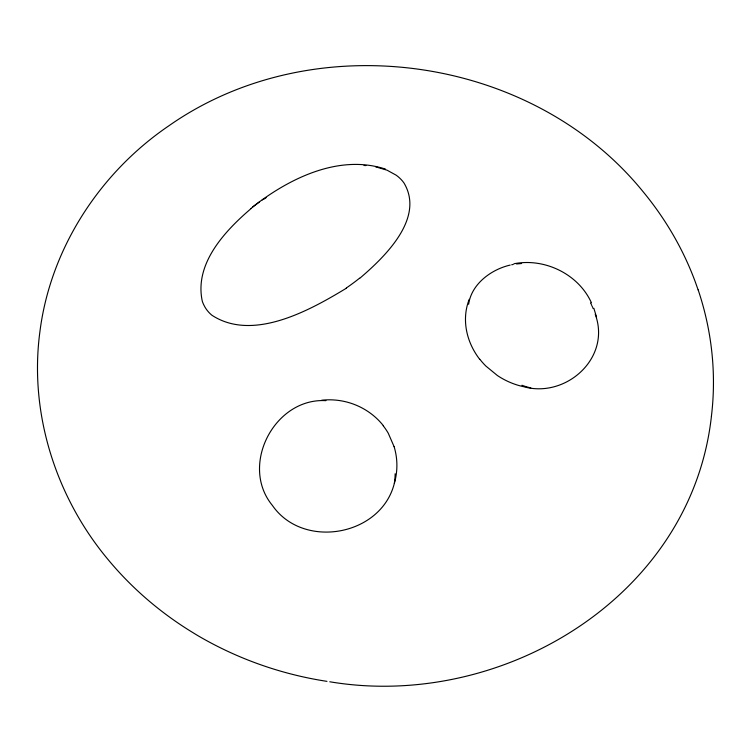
<?xml version="1.0" encoding="UTF-8"?>
<svg xmlns="http://www.w3.org/2000/svg" width="751" height="751" viewBox="0 0 751 751"><rect width="100%" height="100%" fill="white"/><g stroke="black" fill="none" stroke-linecap="round" stroke-linejoin="round"><path stroke-width="1.13" d="M468.633 304.268C471.431 284.028 491.22 269.421 510.192 265.075M711.432 416.42L711.066 419.368C689.23 598.594 500.429 710.427 329.783 681.777M394.106 446.648A67.881 65.891 4.5 0 1 396.34 473.731L396.265 474.369A68.923 66.905 4.5 0 1 394.35 483.325C381.189 536.073 303.16 549.939 272.416 505.451C239.287 465.395 274.594 397.579 325.962 400.659M251.012 208.628C224.774 231.092 194.143 263.723 202.291 301.198A39.916 35.447 -9.2 0 0 203.512 304.315L204.835 306.887A35.729 31.739 -9.4 0 0 211.773 315.148C253.031 342.306 310.567 309.919 346.342 288.234M359.729 278.33C384.409 257.274 425.179 218.353 403.935 182.897A35.729 29.655 7.2 0 0 396.209 175.208L387.075 170.195L375.547 166.806M252.552 207.023C288.872 178.616 338.739 153.748 385.488 169.106M511.694 264.756L513.215 264.465M516.538 263.958L521.598 263.517M513.909 263.77C544.625 257.687 578.552 274.115 591.469 302.878M364 165.473L365.944 165.558M523.625 386.709C565.916 398.584 611.408 357.992 595.224 314.256M326.976 681.354L326.582 681.298A334.815 305.873 13.3 0 1 196.743 634.98L189.637 630.615A330.14 301.602 13.3 0 1 108.069 559.551C55.743 497.002 28.951 412.862 39.916 331.632C50.42 248.506 99.892 172.692 168.806 125.839C313.43 24.37 531.37 54.354 642.894 191.458A330.14 301.602 13.3 0 1 695.492 282.46L698.12 289.895M523.034 386.577L523.034 386.577A67.881 59.076 33.2 0 1 497.415 375.547L485.859 366.047A66.792 58.127 33.2 0 1 479.833 359.25M590.511 302.953L590.915 303.742M591.319 304.53L591.704 305.319M592.079 306.117L592.445 306.924M592.802 307.722L593.14 308.53M593.844 308.276L596.585 317.204M394.097 446.648L388.258 433.224A66.792 64.839 4.5 0 0 383.207 425.751M264.324 198.865A227.806 209.848 16.9 0 1 266.136 197.635M250.918 208.525A227.778 210.13 17.6 0 1 259.593 201.85M262.249 199.935A227.778 210.13 17.6 0 1 264.042 198.686M359.569 278.199A224.784 178.776 -8.9 0 1 346.267 288.027M698.167 289.886A334.815 305.873 13.3 0 1 711.394 416.42M321.663 400.227A67.984 65.994 4.5 0 1 383.339 425.648M395.139 473.768A65.459 63.544 4.5 0 1 394.35 483.325M479.701 359.325A67.975 59.151 33.2 0 1 469.244 299.302M530.816 387.92A65.919 57.358 33.2 0 1 521.917 385.254"/></g></svg>
